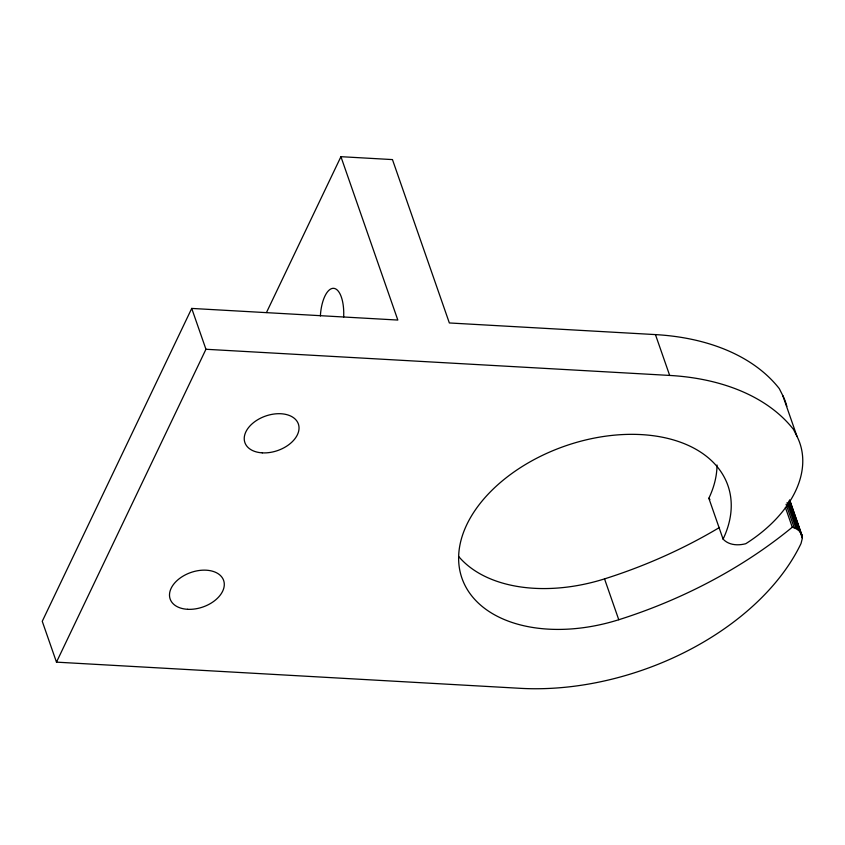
<?xml version="1.0" encoding="UTF-8"?>
<svg xmlns="http://www.w3.org/2000/svg" width="845" height="845" viewBox="0 0 845 845"><rect width="100%" height="100%" fill="white"/><g stroke="black" fill="none" stroke-linecap="round" stroke-linejoin="round"><path stroke-width="1.27" d="M789.8 500.293L801.863 534.948L802.359 538.244L801.028 543.504A226.492 146.196 -19.2 0 1 520.193 688.316L56.478 662.142L42.25 621.307L191.72 308.425L397.826 320.054L340.926 156.684L392.46 159.589L449.35 322.959L655.445 334.599A226.492 146.196 -19.2 0 1 779.291 388.637L782.797 395.587A127.574 82.345 -19.2 0 1 786.843 406.392M56.478 662.142L205.948 349.27L191.72 308.425M266.481 312.523L340.926 156.684M205.948 349.27L669.673 375.433A226.492 146.196 -19.2 0 1 793.518 429.482L797.015 436.432A127.574 82.345 -19.2 0 1 745.765 543.715C738.023 545.722 728.918 545.352 723.077 539.11A140.83 90.901 -19.2 0 0 618.445 434.826A140.83 90.901 -19.2 0 0 458.624 558.344A140.83 90.901 -19.2 0 0 618.762 619.734A358.502 231.393 -19.2 0 0 792.272 527.217C796.37 528.231 800.458 530.776 801.863 534.948M782.797 395.587L797.015 436.432M789.568 500.008L802.243 536.554M789.515 501.074L800.289 532.023M790.286 503.588L802.359 538.244M788.776 501.043L799.127 530.745M788.237 502.384L797.722 529.614M787.044 502.648L796.096 528.632M786.082 504.317L794.279 527.829M785.385 507.412L792.272 527.217M655.445 334.599L669.673 375.433M717.014 465.014A140.83 90.901 -19.2 0 1 708.849 498.265L723.077 539.11M458.782 556.601A140.83 90.901 -19.2 0 0 604.534 578.888L618.762 619.734M719.507 527.46A358.502 231.393 -19.2 0 1 604.534 578.888M709.937 499.469A23.438 15.136 -19.2 0 1 708.849 498.265M320.371 315.977A28.307 11.65 -86.8 0 1 333.585 288.325A28.307 11.65 -86.8 0 1 343.64 317.202M262.288 452.857A28.307 18.273 -19.2 0 0 298.612 424.781A28.307 18.273 -19.2 0 0 253.986 422.268A28.307 18.273 -19.2 0 0 262.288 452.857M187.548 609.298A28.307 18.273 -19.2 0 0 223.872 581.223A28.307 18.273 -19.2 0 0 179.256 578.709A28.307 18.273 -19.2 0 0 187.548 609.298"/></g></svg>
